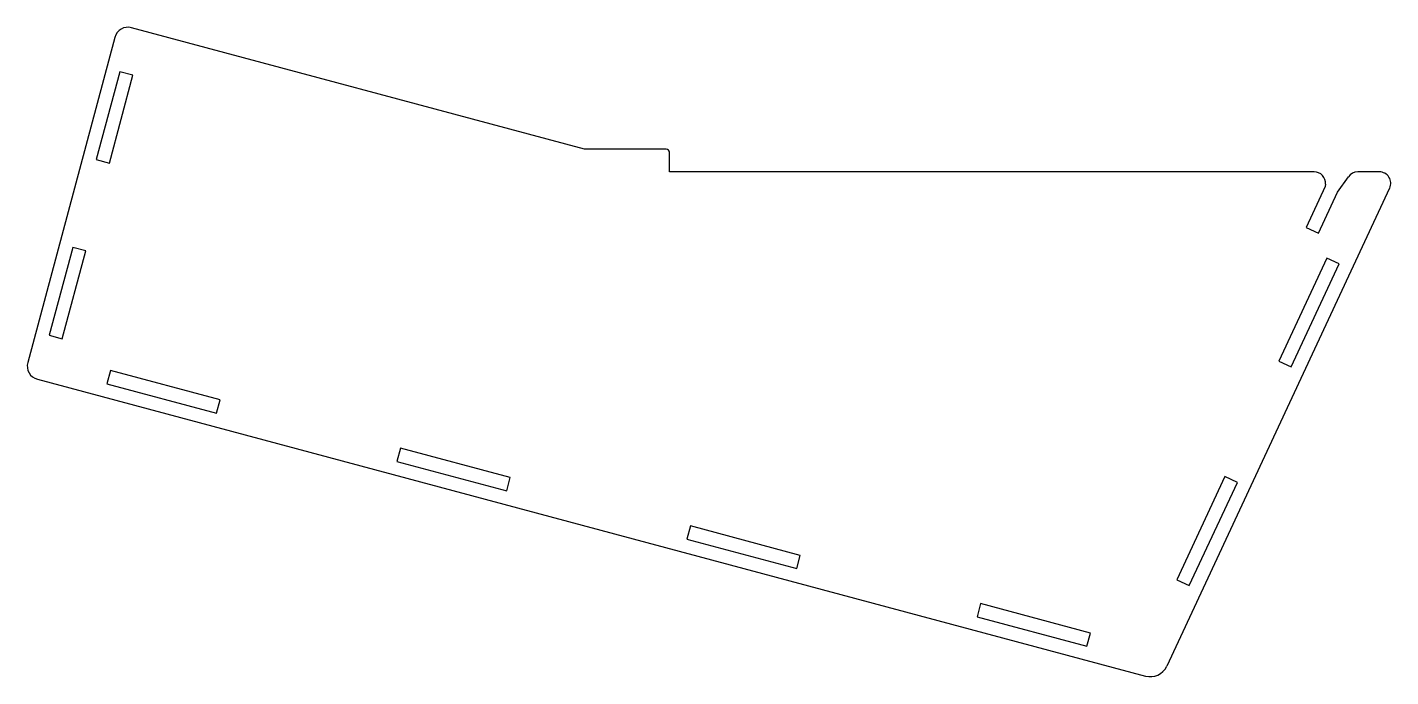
# Model space of a CAD drawing. Header units: millimetres. Extents: x -421 to -121, y -111 to 32.
import ezdxf

# ---------------------------------------------------------------- set-up
doc = ezdxf.new("R2010")
doc.units = ezdxf.units.MM

msp = doc.modelspace()

# ---------------------------------------------------------------- linework, layer by layer
at = {"color": 7, "linetype": 'Continuous', "lineweight": 25}
for p, q in [((-298.66, 5), (-398.28, 31.69)), ((-401.95, 29.57), (-421.11, -41.91)), ((-400.87, 22.03), (-406.04, 2.72)), ((-403.15, 1.94), (-397.97, 21.26)), ((-397.97, 21.26), (-400.87, 22.03)), ((-280.7, 5), (-298.66, 5)), ((-280, 0), (-280, 4.3)), ((-406.04, 2.72), (-403.15, 1.94)), ((-138.28, 0), (-280, 0)), ((-123.92, 0), (-128.69, 0)), ((-135.79, -2.72), (-135.83, -3.18)), ((-133.11, -4.45), (-130.74, -1.07)), ((-121.66, -3.56), (-170.68, -108.69)), ((-135.83, -3.18), (-140.05, -12.24)), ((-137.33, -13.51), (-133.11, -4.45)), ((-140.05, -12.24), (-137.33, -13.51)), ((-411.22, -16.6), (-416.4, -35.92)), ((-413.5, -36.7), (-408.32, -17.38)), ((-408.32, -17.38), (-411.22, -16.6)), ((-135.47, -18.98), (-146.04, -41.64)), ((-143.32, -42.9), (-132.75, -20.25)), ((-132.75, -20.25), (-135.47, -18.98)), ((-416.4, -35.92), (-413.5, -36.7)), ((-146.04, -41.64), (-143.32, -42.9)), ((-402.94, -43.67), (-403.72, -46.57)), ((-378.79, -50.14), (-402.94, -43.67)), ((-418.98, -45.58), (-175.34, -110.86)), ((-403.72, -46.57), (-379.57, -53.04)), ((-379.57, -53.04), (-378.79, -50.14)), ((-339.17, -60.76), (-339.94, -63.65)), ((-315.02, -67.23), (-339.17, -60.76)), ((-339.94, -63.65), (-315.8, -70.12)), ((-315.8, -70.12), (-315.02, -67.23)), ((-157.87, -67.01), (-168.43, -89.67)), ((-165.72, -90.94), (-155.15, -68.28)), ((-155.15, -68.28), (-157.87, -67.01)), ((-275.39, -77.84), (-276.17, -80.74)), ((-251.24, -84.32), (-275.39, -77.84)), ((-276.17, -80.74), (-252.02, -87.21)), ((-252.02, -87.21), (-251.24, -84.32)), ((-168.43, -89.67), (-165.72, -90.94)), ((-211.62, -94.93), (-212.39, -97.83)), ((-187.47, -101.4), (-211.62, -94.93)), ((-212.39, -97.83), (-188.25, -104.3)), ((-188.25, -104.3), (-187.47, -101.4))]:
    msp.add_line(p, q, dxfattribs=at)
for centre, radius, start, end in [((-399.06, 28.8), 3, 75, 165), ((-280.7, 4.3), 0.7, 0, 90), ((-138.28, -2.5), 2.5, 355, 90), ((-128.69, -2.5), 2.5, 90, 145), ((-123.92, -2.5), 2.5, 335, 90), ((-418.21, -42.68), 3, 165, 255), ((-174.31, -107), 4, 255, 335)]:
    msp.add_arc(centre, radius, start, end, dxfattribs=at)

doc.saveas('drawing.dxf')
